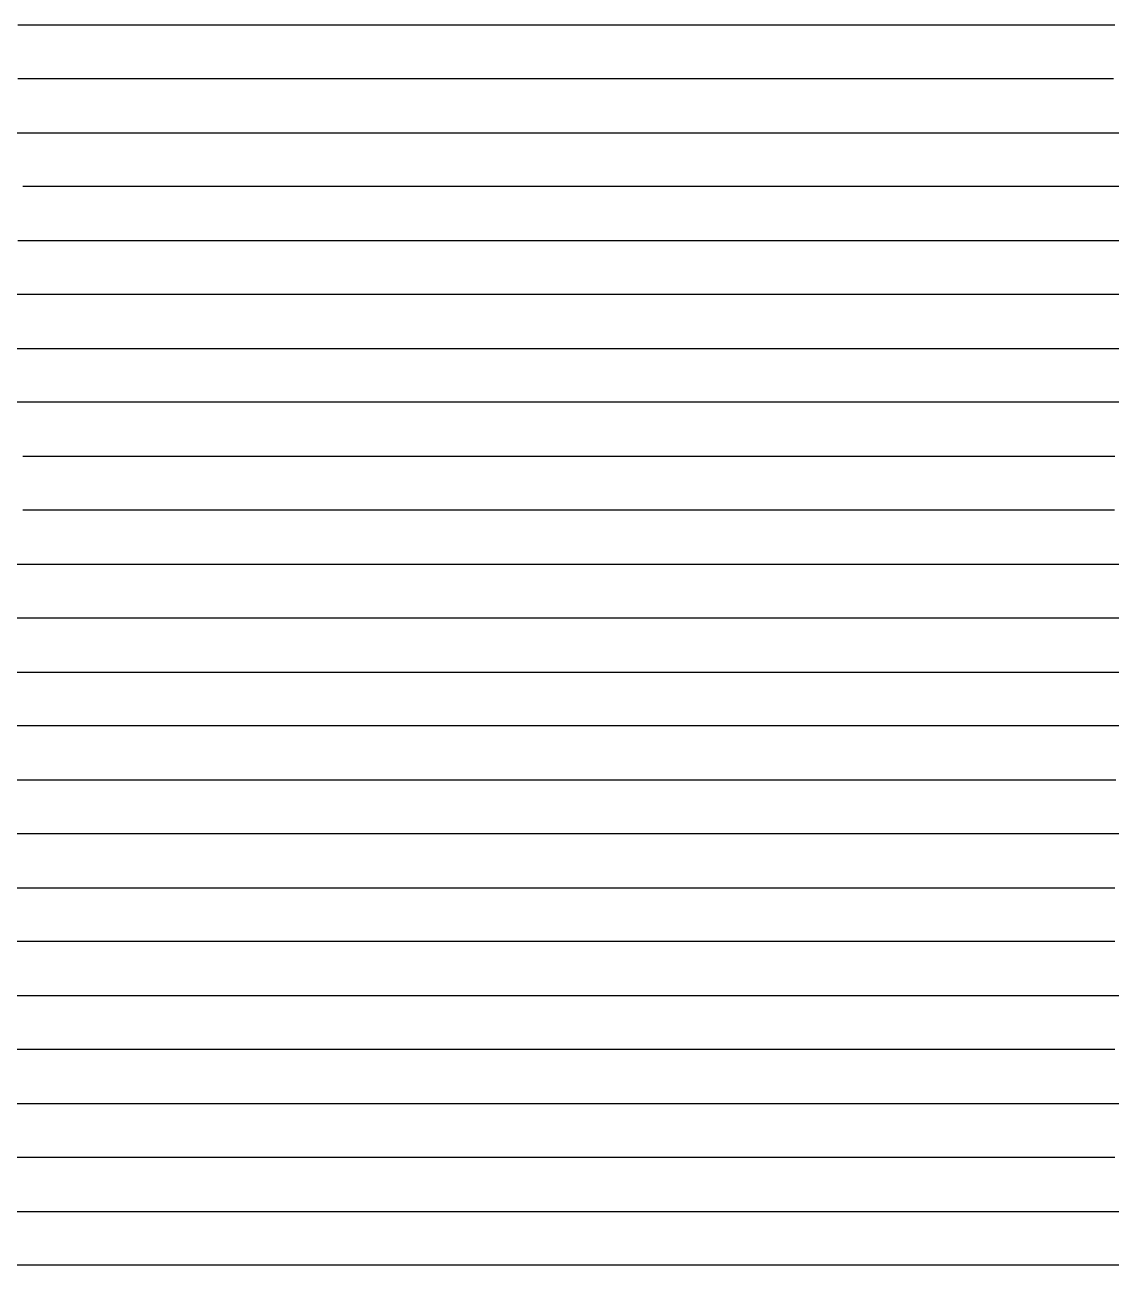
# Model space of a CAD drawing. Extents: x 20 to 170, y 60 to 234.
# Drawn here: x 95 to 113.75, y 125.14 to 146.54 of the extents above; entities that cross this region are included whole.
import ezdxf

# ---------------------------------------------------------------- set-up
doc = ezdxf.new("R2010")
doc.units = 0
doc.header["$LTSCALE"] = 0.000394
doc.layers.add('SPLINE', color=7, linetype='CONTINUOUS')

msp = doc.modelspace()

# ---------------------------------------------------------------- linework, layer by layer
at = {"layer": 'SPLINE', "color": 2}
for points in [[(94.881866, 146.538559, -17.398691), (95.316696, 146.538559, -18.529047), (95.666496, 146.538559, -19.327505), (96.013939, 146.538559, -19.956944), (96.713524, 146.538559, -20.949539), (97.410728, 146.538559, -21.769897), (98.107971, 146.538559, -22.693596), (98.261566, 146.538559, -22.865814), (98.892624, 146.538559, -23.153913), (99.504791, 146.538559, -23.548452), (99.526047, 146.538559, -23.523392), (99.868744, 146.538559, -22.931614), (99.956192, 146.538559, -22.809456), (100.041267, 146.538559, -22.699856), (100.213791, 146.538559, -22.540195), (100.899231, 146.538559, -22.176958), (101.249031, 146.538559, -22.076797), (101.423943, 146.538559, -22.042297), (101.598816, 146.538559, -22.023558), (102.296021, 146.538559, -22.029818), (102.645813, 146.538559, -22.139418), (102.993263, 146.538559, -22.355455), (103.690521, 146.538559, -22.809456), (104.390083, 146.538559, -23.407534), (105.5009, 146.538559, -24.42519), (105.784515, 146.538559, -24.725788), (105.959435, 146.538559, -24.951248), (106.134315, 146.538559, -25.298788), (106.484116, 146.538559, -26.094164), (106.701561, 146.538559, -26.563843), (106.774796, 146.538559, -26.576323), (107.051353, 146.538559, -26.554462), (107.32782, 146.538559, -26.516865), (107.878517, 146.538559, -26.375944), (108.575783, 146.538559, -26.100405), (109.842613, 146.538559, -25.533627), (110.40744, 146.538559, -25.233068), (110.431114, 146.538559, -25.217388), (111.107063, 146.538559, -24.44397), (111.194519, 146.538559, -24.29055), (111.36702, 146.538559, -24.021252), (111.716835, 146.538559, -23.589172), (111.979149, 146.538559, -23.332394), (112.220261, 146.538559, -23.116354), (112.376244, 146.538559, -23.022394), (112.688217, 146.538559, -22.934694), (113.331116, 146.538559, -22.881514), (113.461075, 146.538559, -22.803196), (113.810867, 146.538559, -22.696775)], [(113.789612, 145.607391, -23.147654), (113.113632, 145.607391, -23.128874), (112.76387, 145.607391, -23.144514), (112.588959, 145.607391, -23.172714), (112.414047, 145.607391, -23.235353), (112.066635, 145.607391, -23.492052), (111.695564, 145.607391, -23.823992), (111.548988, 145.607391, -23.874092), (111.423767, 145.607391, -23.924212), (111.170883, 145.607391, -24.10891), (110.277481, 145.607391, -25.120348), (109.901695, 145.607391, -25.383347), (109.776413, 145.607391, -25.458527), (109.275375, 145.607391, -25.702726), (107.878517, 145.607391, -26.297665), (106.406105, 145.607391, -26.651503), (105.871979, 145.607391, -26.736042), (105.8507, 145.607391, -26.711002), (105.087288, 145.607391, -25.016968), (104.737526, 145.607391, -24.62557), (104.390083, 145.607391, -24.31245), (103.690521, 145.607391, -23.708132), (103.11377, 145.607391, -23.157074), (102.53476, 145.607391, -22.715536), (102.296021, 145.607391, -22.590296), (101.759567, 145.607391, -22.393036), (101.587021, 145.607391, -22.342936), (100.899231, 145.607391, -22.320995), (100.551758, 145.607391, -22.374256), (100.376907, 145.607391, -22.411816), (100.202026, 145.607391, -22.474396), (99.504791, 145.607391, -22.831394), (99.13372, 145.607391, -23.166454), (98.762665, 145.607391, -23.770752), (98.741379, 145.607391, -23.777052), (98.623222, 145.607391, -23.717512), (97.432014, 145.607391, -23.188374), (97.410728, 145.607391, -23.166454), (96.713524, 145.607391, -22.086178), (96.013939, 145.607391, -21.196859), (95.666496, 145.607391, -20.708422), (95.316696, 145.607391, -20.122864), (94.881866, 145.607391, -19.321285)], [(94.619499, 144.676163, -20.248123), (95.316696, 144.676163, -21.33778), (95.633415, 144.676163, -21.776157), (95.791771, 144.676163, -22.020437), (96.266815, 144.676163, -22.997334), (96.581146, 144.676163, -23.523392), (96.713524, 144.676163, -23.617311), (98.06543, 144.676163, -24.19973), (98.086708, 144.676163, -24.18095), (98.107971, 144.676163, -24.14649), (98.457794, 144.676163, -23.673712), (98.807556, 144.676163, -23.332394), (99.154991, 144.676163, -23.069374), (99.504791, 144.676163, -22.887733), (100.202026, 144.676163, -22.753096), (100.551758, 144.676163, -22.753096), (100.899231, 144.676163, -22.784416), (101.249031, 144.676163, -22.828274), (101.598816, 144.676163, -22.947254), (101.946259, 144.676163, -23.106934), (102.296021, 144.676163, -23.388754), (103.690521, 144.676163, -24.685108), (104.007195, 144.676163, -24.966888), (104.323936, 144.676163, -25.461626), (104.640617, 144.676163, -26.031525), (104.978577, 144.676163, -26.776762), (105.087288, 144.676163, -26.864403), (105.108566, 144.676163, -26.873802), (105.796326, 144.676163, -26.736042), (106.484116, 144.676163, -26.582582), (107.356194, 144.676163, -26.401005), (107.528755, 144.676163, -26.350904), (107.878517, 144.676163, -26.235044), (108.575783, 144.676163, -25.953224), (109.100464, 144.676163, -25.724667), (109.514076, 144.676163, -25.568087), (109.776413, 144.676163, -25.383347), (110.223114, 144.676163, -24.944988), (110.558716, 144.676163, -24.56921), (110.669815, 144.676163, -24.45653), (110.932121, 144.676163, -24.22793), (111.36702, 144.676163, -23.889732), (111.716835, 144.676163, -23.795792), (112.404617, 144.676163, -23.573492), (112.742584, 144.676163, -23.420053), (113.439827, 144.676163, -23.241594), (113.635986, 144.676163, -23.150774), (114.160637, 144.676163, -22.959774)], [(114.857872, 143.747345, -21.20002), (113.461075, 143.747345, -22.699856), (113.253113, 143.747345, -22.912794), (113.045135, 143.747345, -23.157074), (112.473152, 143.747345, -23.789532), (112.414047, 143.747345, -23.839672), (111.891716, 143.747345, -23.839672), (111.716835, 143.747345, -23.852152), (111.36702, 143.747345, -23.977392), (110.778519, 143.747345, -24.45023), (110.669815, 143.747345, -24.49411), (110.322403, 143.747345, -24.66629), (109.492813, 143.747345, -25.511766), (109.471542, 143.747345, -25.524246), (109.275375, 143.747345, -25.574387), (108.925606, 143.747345, -25.668306), (108.575783, 143.747345, -25.806067), (107.878517, 143.747345, -26.138004), (107.181343, 143.747345, -26.397884), (106.484116, 143.747345, -26.563843), (105.087288, 143.747345, -26.883223), (104.36644, 143.747345, -27.086742), (104.345154, 143.747345, -27.068003), (104.096985, 143.747345, -26.745422), (103.690521, 143.747345, -26.022144), (103.293419, 143.747345, -25.433426), (102.960167, 143.747345, -25.020088), (102.296021, 143.747345, -24.381371), (100.899231, 143.747345, -23.241594), (100.551758, 143.747345, -23.122574), (100.202026, 143.747345, -23.088154), (99.852196, 143.747345, -23.085014), (99.504791, 143.747345, -23.150774), (99.275543, 143.747345, -23.257214), (98.587753, 143.747345, -23.704992), (98.337219, 143.747345, -23.786432), (98.107971, 143.747345, -23.958632), (97.736885, 143.747345, -24.27487), (97.368225, 143.747345, -24.65065), (97.344589, 143.747345, -24.66317), (97.186249, 143.747345, -24.56921), (97.027885, 143.747345, -24.50971), (96.713524, 143.747345, -24.40641), (96.233772, 143.747345, -24.30619), (95.753952, 143.747345, -23.964912), (95.730347, 143.747345, -23.942972), (95.316696, 143.747345, -23.085014), (94.966896, 143.747345, -22.176958)], [(94.881866, 142.816132, -24.55983), (95.375778, 142.816132, -24.935608), (95.950089, 142.816132, -25.035809), (96.266815, 142.816132, -25.114088), (96.581146, 142.816132, -25.270628), (96.604813, 142.816132, -25.270628), (96.819916, 142.816132, -25.054588), (97.138947, 142.816132, -24.760248), (97.58564, 142.816132, -24.46591), (98.107971, 142.816132, -24.021252), (98.457794, 142.816132, -23.761372), (98.807556, 142.816132, -23.689352), (99.504791, 142.816132, -23.695652), (99.809669, 142.816132, -23.805212), (100.202026, 142.816132, -23.802092), (100.551758, 142.816132, -23.946112), (100.660522, 142.816132, -24.027552), (100.899231, 142.816132, -24.22481), (102.296021, 142.816132, -25.474186), (102.513496, 142.816132, -25.652626), (102.612755, 142.816132, -25.740326), (102.808952, 142.816132, -25.981384), (103.085426, 142.816132, -26.385324), (103.243759, 142.816132, -26.648382), (103.560509, 142.816132, -27.305941), (103.581779, 142.816132, -27.32472), (103.690521, 142.816132, -27.27774), (105.087288, 142.816132, -26.845642), (106.484116, 142.816132, -26.482405), (107.878517, 142.816132, -25.987684), (108.575783, 142.816132, -25.621286), (108.750671, 142.816132, -25.539927), (108.925606, 142.816132, -25.492947), (109.492813, 142.816132, -25.377087), (109.800079, 142.816132, -25.057688), (110.322403, 142.816132, -24.57863), (110.669815, 142.816132, -24.42831), (110.882553, 142.816132, -24.40955), (111.716835, 142.816132, -24.13085), (112.005196, 142.816132, -23.773932), (112.066635, 142.816132, -23.661152), (112.851326, 142.816132, -22.477556), (112.938751, 142.816132, -22.355455), (113.026184, 142.816132, -22.249016), (113.461075, 142.816132, -21.816837), (114.160637, 142.816132, -21.14992)], [(114.252831, 141.884872, -20.902561), (113.461075, 141.884872, -21.26264), (113.113632, 141.884872, -21.48806), (112.76387, 141.884872, -21.829378), (112.066635, 141.884872, -22.555836), (111.820839, 141.884872, -22.887733), (111.57502, 141.884872, -23.366854), (111.085808, 141.884872, -24.34375), (111.062141, 141.884872, -24.37825), (111.01487, 141.884872, -24.40641), (110.669815, 141.884872, -24.44087), (110.45475, 141.884872, -24.51915), (110.093124, 141.884872, -24.694489), (109.492813, 141.884872, -25.139128), (108.925606, 141.884872, -25.370846), (108.575783, 141.884872, -25.477266), (107.878517, 141.884872, -25.796686), (106.309189, 141.884872, -26.447985), (106.134315, 141.884872, -26.504324), (105.784515, 141.884872, -26.595142), (105.437111, 141.884872, -26.664022), (105.087288, 141.884872, -26.754803), (103.690521, 141.884872, -27.24332), (102.797089, 141.884872, -27.606541), (102.775803, 141.884872, -27.59086), (102.296021, 141.884872, -26.548162), (101.913139, 141.884872, -26.141125), (101.603561, 141.884872, -25.890606), (101.10955, 141.884872, -25.558666), (100.688873, 141.884872, -25.170448), (100.561272, 141.884872, -25.067108), (100.223312, 141.884872, -24.832268), (99.504791, 141.884872, -24.43149), (99.067566, 141.884872, -24.33437), (98.632668, 141.884872, -24.45965), (98.107971, 141.884872, -24.44397), (97.7771, 141.884872, -24.45653), (97.443817, 141.884872, -24.56613), (97.276024, 141.884872, -24.694489), (96.777374, 141.884872, -25.164148), (96.713524, 141.884872, -25.182968), (96.467697, 141.884872, -25.286308), (96.221909, 141.884872, -25.502306), (95.730347, 141.884872, -26.040924), (95.709068, 141.884872, -26.040924), (95.316696, 141.884872, -25.893726), (94.550934, 141.884872, -25.724667)], [(94.706924, 140.953674, -26.902002), (95.316696, 140.953674, -26.325865), (95.730347, 140.953674, -26.047184), (96.221909, 140.953674, -25.508606), (96.467697, 140.953674, -25.273748), (96.713524, 140.953674, -25.157888), (97.715607, 140.953674, -25.151669), (98.107971, 140.953674, -25.048288), (98.436508, 140.953674, -25.085888), (98.970634, 140.953674, -25.239328), (99.237709, 140.953674, -25.358286), (99.504791, 140.953674, -25.502306), (100.899231, 140.953674, -26.350904), (101.140282, 140.953674, -26.519964), (101.379051, 140.953674, -26.804962), (101.499527, 140.953674, -27.055443), (101.858772, 140.953674, -27.922779), (101.882462, 140.953674, -27.947859), (102.296021, 140.953674, -27.7537), (103.690521, 140.953674, -27.158762), (104.390083, 140.953674, -26.889482), (105.087288, 140.953674, -26.676542), (105.784515, 140.953674, -26.494925), (106.484116, 140.953674, -26.247564), (107.878517, 140.953674, -25.652626), (108.228348, 140.953674, -25.511766), (108.575783, 140.953674, -25.420946), (108.925606, 140.953674, -25.298788), (109.100464, 140.953674, -25.229908), (109.275375, 140.953674, -25.135948), (109.804764, 140.953674, -24.882368), (110.081345, 140.953674, -24.713268), (110.10257, 140.953674, -24.688189), (110.669815, 140.953674, -23.485832), (110.844696, 140.953674, -23.103834), (111.019638, 140.953674, -22.815754), (111.194519, 140.953674, -22.618456), (111.36702, 140.953674, -22.443096), (112.066635, 140.953674, -21.675938), (112.414047, 140.953674, -21.381639), (112.76387, 140.953674, -21.256399), (113.461075, 140.953674, -21.06226), (114.02832, 140.953674, -20.9965)], [(114.160637, 140.024841, -20.999599), (113.461075, 140.024841, -21.0341), (112.588959, 140.024841, -21.28142), (112.414047, 140.024841, -21.31584), (112.066635, 140.024841, -21.40358), (111.36702, 140.024841, -21.754257), (111.281952, 140.024841, -21.829378), (110.669815, 140.024841, -22.399296), (110.322403, 140.024841, -22.718676), (109.972603, 140.024841, -23.153913), (109.426651, 140.024841, -24.21541), (109.275375, 140.024841, -24.42831), (108.445793, 140.024841, -25.449146), (108.424507, 140.024841, -25.467886), (108.287422, 140.024841, -25.508606), (107.878517, 140.024841, -25.618206), (107.528755, 140.024841, -25.721506), (107.181343, 140.024841, -25.840527), (106.831551, 140.024841, -26.006464), (106.484116, 140.024841, -26.138004), (105.087288, 140.024841, -26.595142), (103.690521, 140.024841, -26.980263), (102.296021, 140.024841, -27.52824), (100.944145, 140.024841, -28.311039), (100.922867, 140.024841, -28.282839), (100.528175, 140.024841, -27.37796), (100.365074, 140.024841, -27.114902), (100.202026, 140.024841, -26.955242), (99.864067, 140.024841, -26.767363), (99.526047, 140.024841, -26.601402), (99.320435, 140.024841, -26.519964), (99.074638, 140.024841, -26.463604), (98.564117, 140.024841, -26.197464), (98.107971, 140.024841, -25.993944), (97.432014, 140.024841, -25.824846), (97.060936, 140.024841, -25.821726), (96.713524, 140.024841, -25.965784), (96.668579, 140.024841, -25.997105), (95.983208, 140.024841, -26.003325), (95.649986, 140.024841, -26.081644), (95.316696, 140.024841, -26.341484), (94.662033, 140.024841, -26.952103)], [(94.966896, 139.093628, -26.995922), (95.316696, 139.093628, -26.970882), (95.557793, 139.093628, -26.974003), (95.579071, 139.093628, -26.967722), (95.614548, 139.093628, -26.933323), (95.879204, 139.093628, -26.748543), (96.146317, 139.093628, -26.660862), (96.713524, 139.093628, -26.717222), (97.410728, 139.093628, -26.914522), (98.107971, 139.093628, -27.20886), (98.47905, 139.093628, -27.40616), (99.003754, 139.093628, -27.537621), (99.154991, 139.093628, -27.59086), (99.504791, 139.093628, -27.897718), (99.809669, 139.093628, -28.408138), (99.960938, 139.093628, -28.711897), (101.249031, 139.093628, -27.875818), (101.423943, 139.093628, -27.77564), (102.296021, 139.093628, -27.35918), (102.993263, 139.093628, -27.080482), (103.343056, 139.093628, -26.945843), (103.690521, 139.093628, -26.848763), (105.087288, 139.093628, -26.535645), (106.155594, 139.093628, -26.175545), (106.751167, 139.093628, -25.837366), (106.883507, 139.093628, -25.777906), (107.018234, 139.093628, -25.724667), (107.552414, 139.093628, -25.486687), (107.878517, 139.093628, -24.998228), (108.575783, 139.093628, -23.977392), (109.275375, 139.093628, -23.044313), (109.362801, 139.093628, -22.947254), (109.447929, 139.093628, -22.862694), (109.62278, 139.093628, -22.737455), (109.972603, 139.093628, -22.543316), (110.669815, 139.093628, -22.161318), (110.910858, 139.093628, -22.111217), (110.932121, 139.093628, -22.101818), (111.215782, 139.093628, -21.835678), (111.499367, 139.093628, -21.638397), (112.066635, 139.093628, -21.531919), (112.76387, 139.093628, -21.43174), (113.461075, 139.093628, -21.36286), (113.810867, 139.093628, -21.41922)], [(113.808487, 138.162445, -22.361715), (113.461075, 138.162445, -22.236456), (112.981285, 138.162445, -22.076797), (112.76387, 138.162445, -22.029818), (112.414047, 138.162445, -22.036037), (112.066635, 138.162445, -22.079878), (111.761726, 138.162445, -22.139418), (110.669815, 138.162445, -22.129997), (110.322403, 138.162445, -22.299076), (109.731522, 138.162445, -22.640396), (109.275375, 138.162445, -22.781296), (108.575783, 138.162445, -23.153913), (108.228348, 138.162445, -23.570332), (107.420044, 138.162445, -24.785288), (106.710999, 138.162445, -25.652626), (106.134315, 138.162445, -25.912546), (105.129845, 138.162445, -26.435484), (103.690521, 138.162445, -26.767363), (102.993263, 138.162445, -26.945843), (102.296021, 138.162445, -27.183821), (100.899231, 138.162445, -27.897718), (99.504791, 138.162445, -28.714996), (99.341713, 138.162445, -28.821417), (99.176277, 138.162445, -28.940416), (98.85009, 138.162445, -29.234755), (98.828812, 138.162445, -29.225395), (98.694138, 138.162445, -29.053175), (98.49559, 138.162445, -28.833977), (98.389206, 138.162445, -28.733757), (98.301773, 138.162445, -28.677397), (97.718018, 138.162445, -28.345539), (97.519493, 138.162445, -28.138819), (97.115341, 138.162445, -27.903978), (96.713524, 138.162445, -27.769341), (96.068306, 138.162445, -27.647221), (95.425407, 138.162445, -27.619061), (95.316696, 138.162445, -27.619061), (94.966896, 138.162445, -27.70672)], [(93.922264, 137.233582, -28.940416), (95.316696, 137.233582, -28.727497), (95.467949, 137.233582, -28.730637), (96.146317, 137.233582, -28.815157), (96.429901, 137.233582, -28.902857), (96.713524, 137.233582, -29.169035), (96.843521, 137.233582, -29.375675), (97.382385, 137.233582, -29.948673), (97.564362, 137.233582, -30.048893), (97.58564, 137.233582, -30.033213), (98.107971, 137.233582, -29.504015), (98.807556, 137.233582, -28.940416), (99.504791, 137.233582, -28.486397), (100.899231, 137.233582, -27.74744), (102.296021, 137.233582, -27.030422), (103.690521, 137.233582, -26.563843), (105.021141, 137.233582, -26.285145), (105.784515, 137.233582, -25.827986), (105.959435, 137.233582, -25.702726), (106.569214, 137.233582, -25.201748), (107.398758, 137.233582, -23.989952), (107.528755, 137.233582, -23.820852), (107.878517, 137.233582, -23.485832), (108.228348, 137.233582, -23.254114), (108.575783, 137.233582, -23.081894), (109.535355, 137.233582, -22.753096), (109.62278, 137.233582, -22.731195), (109.972603, 137.233582, -22.665436), (110.322403, 137.233582, -22.662275), (110.669815, 137.233582, -22.677996), (110.865982, 137.233582, -22.718676), (111.466309, 137.233582, -22.699856), (112.066635, 137.233582, -22.834494), (112.196602, 137.233582, -22.868954), (112.21788, 137.233582, -22.853313), (112.839493, 137.233582, -22.139418), (113.461075, 137.233582, -21.625877), (114.857872, 137.233582, -20.379662)], [(114.160637, 136.302399, -20.238724), (113.418564, 136.302399, -20.808641), (113.080544, 136.302399, -20.9683), (112.414047, 136.302399, -21.422319), (112.241554, 136.302399, -21.531919), (112.066635, 136.302399, -21.647778), (110.669815, 136.302399, -23.188374), (110.605995, 136.302399, -23.254114), (110.272736, 136.302399, -23.131954), (109.939491, 136.302399, -23.028654), (109.275375, 136.302399, -23.022394), (108.937416, 136.302399, -23.085014), (108.767242, 136.302399, -23.128874), (108.599365, 136.302399, -23.204014), (107.923462, 136.302399, -23.535912), (107.878517, 136.302399, -23.539072), (107.528755, 136.302399, -23.686192), (107.011139, 136.302399, -24.09325), (106.843361, 136.302399, -24.24671), (106.505394, 136.302399, -24.65065), (105.741951, 136.302399, -25.586866), (105.087288, 136.302399, -26.015844), (104.390083, 136.302399, -26.313324), (102.993263, 136.302399, -26.648382), (102.47094, 136.302399, -26.823723), (101.598816, 136.302399, -27.20256), (100.899231, 136.302399, -27.52198), (100.551758, 136.302399, -27.662861), (100.202026, 136.302399, -27.844519), (99.504791, 136.302399, -28.273458), (98.807556, 136.302399, -28.636717), (98.107971, 136.302399, -29.103294), (97.410728, 136.302399, -29.698233), (96.39444, 136.302399, -30.725231), (96.146317, 136.302399, -30.988249), (96.125031, 136.302399, -30.994509), (95.992653, 136.302399, -30.781631), (95.860298, 136.302399, -30.590611), (95.678299, 136.302399, -30.412151), (95.569565, 136.302399, -30.330711), (95.316696, 136.302399, -30.243032), (94.437523, 136.302399, -30.174133)], [(94.836914, 135.37117, -31.868147), (95.316696, 135.37117, -31.304529), (96.013939, 135.37117, -30.534231), (96.713524, 135.37117, -29.857893), (97.410728, 135.37117, -29.284895), (97.58564, 135.37117, -29.153355), (98.807556, 135.37117, -28.411257), (99.504791, 135.37117, -27.966599), (100.202026, 135.37117, -27.62528), (100.899231, 135.37117, -27.31846), (102.296021, 135.37117, -26.764242), (103.690521, 135.37117, -26.332085), (104.335709, 135.37117, -26.163044), (104.978577, 135.37117, -25.878086), (105.437111, 135.37117, -25.489826), (105.784515, 135.37117, -25.132868), (105.959435, 135.37117, -24.944988), (106.484116, 135.37117, -24.41267), (106.79847, 135.37117, -24.17469), (107.136452, 135.37117, -24.05883), (107.528755, 135.37117, -23.755112), (107.878517, 135.37117, -23.570332), (108.816872, 135.37117, -23.535912), (109.296623, 135.37117, -23.441992), (109.317909, 135.37117, -23.423214), (109.488083, 135.37117, -23.147654), (109.655876, 135.37117, -22.922194), (109.993889, 135.37117, -22.511995), (110.669815, 135.37117, -21.835678), (111.019638, 135.37117, -21.41296), (111.36702, 135.37117, -21.14992), (111.541931, 135.37117, -21.0779), (111.716835, 135.37117, -20.98086), (112.066635, 135.37117, -20.767881), (112.414047, 135.37117, -20.567501), (113.461075, 135.37117, -20.226183), (113.973946, 135.37117, -20.104103)], [(114.857872, 134.442291, -20.053984), (113.461075, 134.442291, -20.198044), (112.981285, 134.442291, -20.354582), (112.066635, 134.442291, -20.357721), (111.716835, 134.442291, -20.389042), (111.541931, 134.442291, -20.442282), (110.669815, 134.442291, -20.799221), (110.322403, 134.442291, -20.98708), (109.62278, 134.442291, -21.610218), (109.275375, 134.442291, -21.957798), (108.97995, 134.442291, -22.374256), (108.686874, 134.442291, -22.865814), (108.22596, 134.442291, -23.617311), (108.09597, 134.442291, -23.745712), (107.878517, 134.442291, -23.795792), (107.02771, 134.442291, -24.07449), (106.831551, 134.442291, -24.10891), (106.396645, 134.442291, -24.29681), (106.134315, 134.442291, -24.43461), (105.784515, 134.442291, -24.694489), (104.891144, 134.442291, -25.690207), (104.869835, 134.442291, -25.705866), (104.28138, 134.442291, -25.871826), (103.690521, 134.442291, -26.081644), (103.25563, 134.442291, -26.235044), (101.423943, 134.442291, -26.833082), (101.249031, 134.442291, -26.902002), (100.899231, 134.442291, -27.105522), (100.202026, 134.442291, -27.475), (99.679703, 134.442291, -27.6441), (99.504791, 134.442291, -27.71302), (97.760559, 134.442291, -28.702436), (97.410728, 134.442291, -28.909117), (96.713524, 134.442291, -29.450855), (95.316696, 134.442291, -30.656351), (94.465889, 134.442291, -31.592567)], [(94.619499, 133.511124, -30.800371), (95.316696, 133.511124, -30.145973), (96.363731, 133.511124, -29.237915), (96.713524, 133.511124, -28.996777), (98.107971, 133.511124, -28.217098), (98.457794, 133.511124, -28.032358), (98.807556, 133.511124, -27.860119), (99.568573, 133.511124, -27.56266), (100.202026, 133.511124, -27.230761), (100.899231, 133.511124, -26.848763), (102.296021, 133.511124, -26.325865), (103.690521, 133.511124, -25.777906), (104.824982, 133.511124, -25.305046), (105.087288, 133.511124, -25.063948), (105.262192, 133.511124, -24.932428), (105.784515, 133.511124, -24.60993), (106.134315, 133.511124, -24.49411), (106.484116, 133.511124, -24.33437), (107.006432, 133.511124, -24.12459), (107.453133, 133.511124, -23.551592), (108.249626, 133.511124, -22.289696), (108.325249, 133.511124, -22.173838), (108.403229, 133.511124, -22.073618), (109.275375, 133.511124, -21.14678), (109.62278, 133.511124, -20.849321), (109.972603, 133.511124, -20.742842), (110.877808, 133.511124, -20.598822), (111.107063, 133.511124, -20.583181), (111.36702, 133.511124, -20.476702), (111.716835, 133.511124, -20.363981), (112.066635, 133.511124, -20.354582), (113.461075, 133.511124, -20.363981), (113.832123, 133.511124, -20.395302)], [(114.857872, 132.579895, -20.104103), (113.439827, 132.579895, -20.764782), (112.742584, 132.579895, -20.623861), (112.404617, 132.579895, -20.580002), (112.066635, 132.579895, -20.580002), (111.870445, 132.579895, -20.595661), (111.36702, 132.579895, -20.580002), (110.669815, 132.579895, -20.611382), (109.972603, 132.579895, -20.727201), (109.710236, 132.579895, -20.774181), (109.275375, 132.579895, -20.899422), (108.575783, 132.579895, -21.2971), (108.403229, 132.579895, -21.463039), (108.228348, 132.579895, -21.669718), (107.878517, 132.579895, -22.111217), (106.484116, 132.579895, -23.955532), (106.453377, 132.579895, -24.002432), (106.025604, 132.579895, -24.58177), (106.004326, 132.579895, -24.59741), (105.77507, 132.579895, -24.700748), (105.044746, 132.579895, -25.142248), (104.36644, 132.579895, -25.233068), (103.690521, 132.579895, -25.455366), (102.296021, 132.579895, -26.022144), (100.899231, 132.579895, -26.598263), (100.202026, 132.579895, -26.898863), (99.504791, 132.579895, -27.32472), (98.107971, 132.579895, -27.972898), (96.713524, 132.579895, -28.661757), (95.316696, 132.579895, -29.657473), (93.922264, 132.579895, -31.060249)], [(94.619499, 131.648697, -29.779633), (95.316696, 131.648697, -29.237915), (96.713524, 131.648697, -28.364279), (98.107971, 131.648697, -27.731781), (98.807556, 131.648697, -27.387341), (99.504791, 131.648697, -26.989662), (100.202026, 131.648697, -26.676542), (102.296021, 131.648697, -25.781006), (103.690521, 131.648697, -25.239328), (104.215202, 131.648697, -25.095268), (104.390083, 131.648697, -25.067108), (105.087288, 131.648697, -25.073368), (105.108566, 131.648697, -25.070229), (105.538727, 131.648697, -24.66629), (105.560005, 131.648697, -24.64123), (106.368332, 131.648697, -23.232174), (106.484116, 131.648697, -23.056854), (107.181343, 131.648697, -22.145638), (107.528755, 131.648697, -21.707277), (107.878517, 131.648697, -21.44738), (108.575783, 131.648697, -21.19376), (108.925606, 131.648697, -21.11858), (109.972603, 131.648697, -20.94636), (110.322403, 131.648697, -20.930721), (110.669815, 131.648697, -20.965179), (110.955818, 131.648697, -21.012159), (111.118866, 131.648697, -20.99334), (111.281952, 131.648697, -20.99334), (111.30323, 131.648697, -20.983959), (112.066635, 131.648697, -20.423462), (112.262802, 131.648697, -20.313864), (113.461075, 131.648697, -19.769043), (113.810867, 131.648697, -19.615625)], [(113.810867, 130.719849, -18.998747), (113.461075, 130.719849, -19.058268), (112.588959, 130.719849, -19.302465), (112.414047, 130.719849, -19.365126), (111.716835, 130.719849, -19.640665), (111.36702, 130.719849, -19.744003), (111.194519, 130.719849, -19.853603), (110.735985, 130.719849, -20.188623), (110.369644, 130.719849, -20.326422), (110.069481, 130.719849, -20.545582), (109.771706, 130.719849, -20.936981), (109.471542, 130.719849, -21.312759), (109.447929, 130.719849, -21.331539), (109.275375, 130.719849, -21.35034), (108.575783, 130.719849, -21.36908), (107.878517, 130.719849, -21.45052), (107.791092, 130.719849, -21.475559), (107.528755, 130.719849, -21.569498), (107.181343, 130.719849, -21.735477), (106.831551, 130.719849, -21.973417), (106.656639, 130.719849, -22.136238), (106.505394, 130.719849, -22.308475), (105.5009, 130.719849, -23.704992), (104.824982, 130.719849, -24.832268), (104.803696, 130.719849, -24.838509), (103.690521, 130.719849, -25.020088), (102.296021, 130.719849, -25.420946), (101.598816, 130.719849, -25.727766), (99.504791, 130.719849, -26.701622), (98.107971, 130.719849, -27.409281), (96.713524, 130.719849, -28.160759), (95.841377, 130.719849, -28.552156), (95.666496, 130.719849, -28.646116), (94.619499, 130.719849, -29.291115)], [(94.794373, 129.788635, -28.837097), (96.713524, 129.788635, -27.825699), (98.107971, 129.788635, -27.052282), (99.504791, 129.788635, -26.432304), (101.074142, 129.788635, -25.696466), (102.121147, 129.788635, -25.189188), (102.296021, 129.788635, -25.117208), (102.47094, 129.788635, -25.070229), (102.993263, 129.788635, -24.985668), (103.690521, 129.788635, -24.813448), (104.075722, 129.788635, -24.685108), (104.71624, 129.788635, -24.265471), (104.737526, 129.788635, -24.24671), (105.609604, 129.788635, -23.103834), (105.784515, 129.788635, -22.865814), (106.134315, 129.788635, -22.490116), (106.484116, 129.788635, -22.176958), (106.751167, 129.788635, -21.979677), (107.15062, 129.788635, -21.857557), (107.417717, 129.788635, -21.791798), (107.552414, 129.788635, -21.766758), (107.573647, 129.788635, -21.754257), (107.746201, 129.788635, -21.5476), (107.878517, 129.788635, -21.41296), (108.575783, 129.788635, -20.777302), (109.275375, 129.788635, -20.022663), (109.62278, 129.788635, -19.784723), (110.669815, 129.788635, -19.399586), (112.066635, 129.788635, -19.183485), (112.83004, 129.788635, -19.202305), (113.461075, 129.788635, -19.026947), (114.857872, 129.788635, -18.951767)], [(113.810867, 128.857422, -19.311865), (113.461075, 128.857422, -19.268045), (112.066635, 128.857422, -19.180386), (111.36702, 128.857422, -19.249226), (110.669815, 128.857422, -19.368265), (110.431114, 128.857422, -19.452826), (109.275375, 128.857422, -19.596846), (108.925606, 128.857422, -19.668865), (108.575783, 128.857422, -19.822304), (107.528755, 128.857422, -20.592562), (107.181343, 128.857422, -20.99334), (106.505394, 128.857422, -21.904577), (105.784515, 128.857422, -22.433716), (105.087288, 128.857422, -23.279154), (104.71624, 128.857422, -23.761372), (103.988274, 128.857422, -24.38447), (103.690521, 128.857422, -24.50971), (102.993263, 128.857422, -24.738308), (102.296021, 128.857422, -24.885489), (101.598816, 128.857422, -25.082748), (101.249031, 128.857422, -25.204868), (100.355621, 128.857422, -25.746586), (99.504791, 128.857422, -26.062824), (98.107971, 128.857422, -26.682802), (97.410728, 128.857422, -27.017862), (96.713524, 128.857422, -27.471901), (95.316696, 128.857422, -28.282839), (93.922264, 128.857422, -29.059435)], [(94.619499, 127.928581, -28.264078), (95.316696, 127.928581, -27.913359), (96.713524, 127.928581, -27.068003), (97.410728, 127.928581, -26.667143), (99.504791, 127.928581, -25.755966), (100.376907, 127.928581, -25.323826), (100.551758, 127.928581, -25.251808), (100.899231, 127.928581, -25.120348), (102.296021, 127.928581, -24.750828), (102.993263, 127.928581, -24.54417), (103.690521, 127.928581, -24.25609), (103.886658, 127.928581, -24.16531), (103.910271, 127.928581, -24.14963), (105.524536, 127.928581, -22.173838), (105.654526, 127.928581, -21.973417), (106.309189, 127.928581, -21.065399), (106.484116, 127.928581, -20.836802), (106.656639, 127.928581, -20.664581), (107.703667, 127.928581, -19.900583), (107.878517, 127.928581, -19.809763), (108.575783, 127.928581, -19.668865), (108.925606, 127.928581, -19.640665), (109.62278, 127.928581, -19.502905), (109.972603, 127.928581, -19.446526), (110.669815, 127.928581, -19.455925), (111.194519, 127.928581, -19.562426), (111.36702, 127.928581, -19.546705), (111.716835, 127.928581, -19.552965), (111.891716, 127.928581, -19.584286), (112.066635, 127.928581, -19.625006), (112.414047, 127.928581, -19.697025), (112.76387, 127.928581, -19.731483), (113.113632, 127.928581, -19.809763), (113.461075, 127.928581, -19.869244), (114.857872, 127.928581, -20.176104)], [(113.810867, 126.99736, -20.814861), (113.461075, 126.99736, -20.714642), (112.066635, 126.99736, -20.360842), (110.669815, 126.99736, -19.956944), (110.015144, 126.99736, -19.922443), (109.81427, 126.99736, -19.884903), (109.544777, 126.99736, -19.841043), (108.575783, 126.99736, -19.737743), (107.878517, 126.99736, -19.775324), (107.181343, 126.99736, -19.950644), (106.831551, 126.99736, -20.119743), (105.784515, 126.99736, -20.883741), (105.609604, 126.99736, -21.0497), (105.437111, 126.99736, -21.31584), (104.621689, 126.99736, -22.875254), (104.033165, 126.99736, -23.708132), (103.844101, 126.99736, -23.961792), (103.822838, 126.99736, -23.974272), (102.296021, 126.99736, -24.50033), (101.423943, 126.99736, -24.681988), (101.249031, 126.99736, -24.744568), (99.504791, 126.99736, -25.449146), (98.107971, 126.99736, -26.078505), (96.713524, 126.99736, -26.629562), (96.013939, 126.99736, -27.074223), (95.621635, 126.99736, -27.34976), (94.619499, 126.99736, -27.922779)], [(93.922264, 126.0662, -27.941559), (95.316696, 126.0662, -27.121162), (96.013939, 126.0662, -26.689062), (96.713524, 126.0662, -26.291405), (97.410728, 126.0662, -26.006464), (98.107971, 126.0662, -25.740326), (99.504791, 126.0662, -25.151669), (100.899231, 126.0662, -24.65065), (102.296021, 126.0662, -24.34067), (103.763763, 126.0662, -23.823992), (104.477501, 126.0662, -22.142538), (104.628746, 126.0662, -21.857557), (105.087288, 126.0662, -21.23448), (105.437111, 126.0662, -20.764782), (105.609604, 126.0662, -20.554981), (105.697098, 126.0662, -20.464182), (105.784515, 126.0662, -20.392141), (106.134315, 126.0662, -20.204264), (106.484116, 126.0662, -20.107224), (107.878517, 126.0662, -19.985064), (108.575783, 126.0662, -20.041464), (108.925606, 126.0662, -20.085283), (109.972603, 126.0662, -20.373362), (110.669815, 126.0662, -20.598822), (112.066635, 126.0662, -21.14366), (112.76387, 126.0662, -21.39102), (113.113632, 126.0662, -21.50688), (113.352341, 126.0662, -21.691658), (113.496521, 126.0662, -21.841938), (114.007034, 126.0662, -22.045458)], [(114.857872, 125.137299, -22.324116), (113.461075, 125.137299, -22.330376), (113.00489, 125.137299, -22.346056), (112.77565, 125.137299, -22.364836), (112.546394, 125.137299, -22.393036), (112.525108, 125.137299, -22.389915), (112.066635, 125.137299, -22.101818), (110.669815, 125.137299, -21.33466), (110.322403, 125.137299, -21.080999), (109.972603, 125.137299, -20.915062), (107.878517, 125.137299, -20.238724), (106.484116, 125.137299, -20.188623), (105.784515, 125.137299, -20.279444), (105.697098, 125.137299, -20.304483), (105.437111, 125.137299, -20.379662), (105.087288, 125.137299, -20.533062), (104.737526, 125.137299, -20.796082), (104.498795, 125.137299, -21.14992), (104.390083, 125.137299, -21.41922), (103.690521, 125.137299, -23.551592), (103.647957, 125.137299, -23.667452), (103.626678, 125.137299, -23.692492), (103.314697, 125.137299, -23.870972), (102.960167, 125.137299, -23.974272), (102.629303, 125.137299, -24.05571), (102.296021, 125.137299, -24.15591), (101.598816, 125.137299, -24.29995), (100.899231, 125.137299, -24.41577), (100.202026, 125.137299, -24.613091), (99.504791, 125.137299, -24.951248), (98.807556, 125.137299, -25.154768), (98.457794, 125.137299, -25.280008), (97.760559, 125.137299, -25.590006), (96.713524, 125.137299, -26.022144), (95.316696, 125.137299, -26.726683), (94.619499, 125.137299, -27.19318)]]:
    msp.add_polyline3d(points, dxfattribs=at)

doc.saveas('drawing.dxf')
